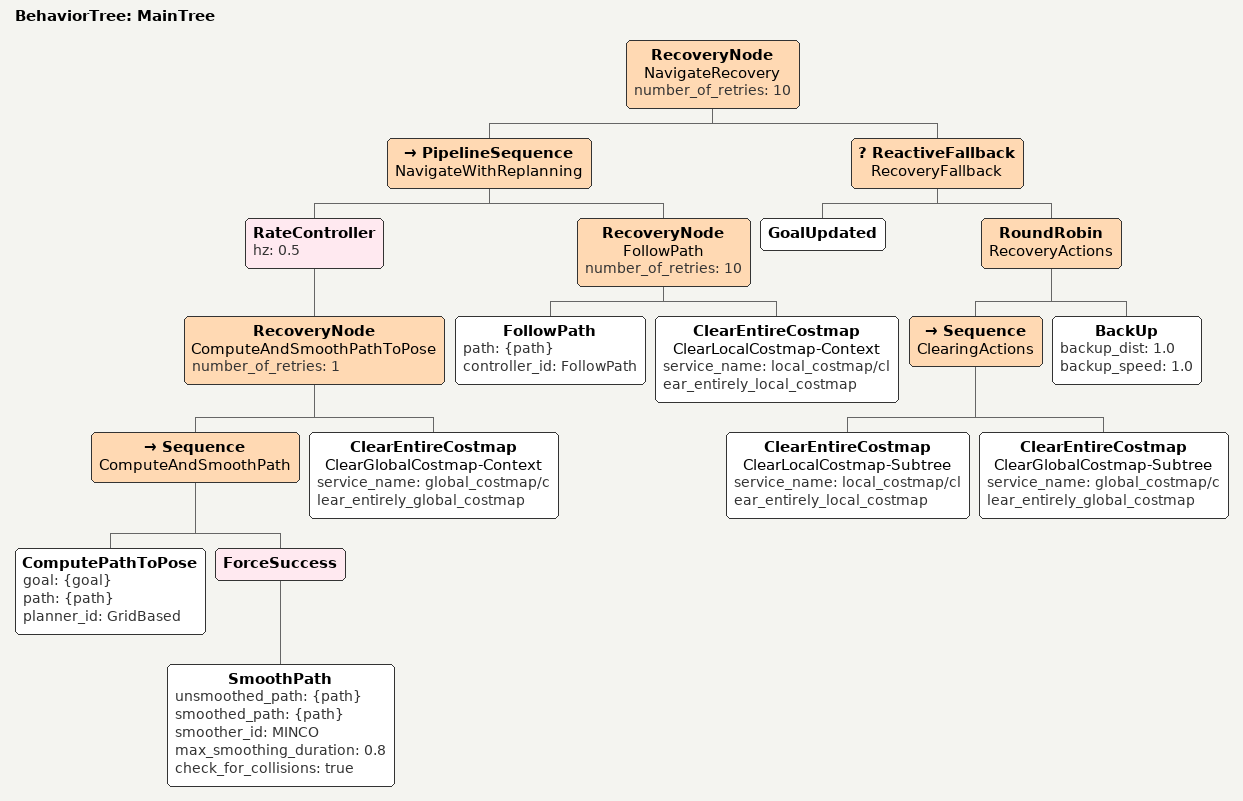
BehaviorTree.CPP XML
<?xml version="1.0" encoding="UTF-8"?>
<root BTCPP_format="3" main_tree_to_execute="MainTree">
  <BehaviorTree ID="MainTree">
    <RecoveryNode name="NavigateRecovery" number_of_retries="10">
      <PipelineSequence name="NavigateWithReplanning">
        <RateController hz="0.5">
          <RecoveryNode name="ComputeAndSmoothPathToPose" number_of_retries="1">
            <Sequence name="ComputeAndSmoothPath">
              <ComputePathToPose goal="{goal}"
                                 path="{path}"
                                 planner_id="GridBased"/>
              <ForceSuccess>
                <SmoothPath unsmoothed_path="{path}"
                            smoothed_path="{path}"
                            smoother_id="MINCO"
                            max_smoothing_duration="0.8"
                            check_for_collisions="true"/>
              </ForceSuccess>
            </Sequence>
            <ClearEntireCostmap name="ClearGlobalCostmap-Context"
                                service_name="global_costmap/clear_entirely_global_costmap"/>
          </RecoveryNode>
        </RateController>
        <RecoveryNode name="FollowPath" number_of_retries="10">
          <FollowPath path="{path}" controller_id="FollowPath"/>
          <ClearEntireCostmap name="ClearLocalCostmap-Context"
                              service_name="local_costmap/clear_entirely_local_costmap"/>
        </RecoveryNode>
      </PipelineSequence>
      <ReactiveFallback name="RecoveryFallback">
        <GoalUpdated/>
        <RoundRobin name="RecoveryActions">
          <Sequence name="ClearingActions">
            <ClearEntireCostmap name="ClearLocalCostmap-Subtree"
                                service_name="local_costmap/clear_entirely_local_costmap"/>
            <ClearEntireCostmap name="ClearGlobalCostmap-Subtree"
                                service_name="global_costmap/clear_entirely_global_costmap"/>
          </Sequence>
          <BackUp backup_dist="1.0" backup_speed="1.0"/>
        </RoundRobin>
      </ReactiveFallback>
    </RecoveryNode>
  </BehaviorTree>
</root>
